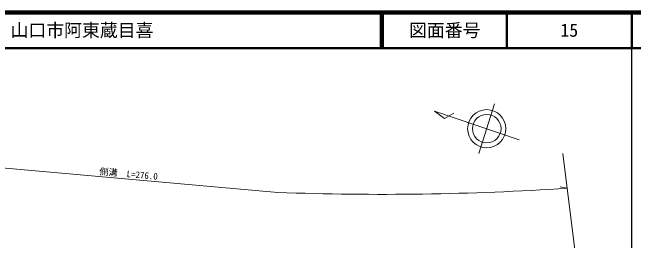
# Model space of a CAD drawing. Units: millimetres, scale not verified. Extents: x 40000 to 1780024, y 20000 to 394439.
# Drawn here: x 1505561 to 1679524, y 330400 to 394439 of the extents above; entities that cross this region are included whole.
import ezdxf
from ezdxf.enums import TextEntityAlignment as Align

# ---------------------------------------------------------------- set-up
doc = ezdxf.new("R2010")
doc.units = ezdxf.units.MM
doc.header["$LTSCALE"] = 1000
for name, color, linetype, lineweight in [('M-BGD', 7, 'Continuous', 13), ('M-BMK-SRVR', 3, 'Continuous', 13), ('M-STR-HTXT', 7, 'Continuous', 13), ('M-TTL', 1, 'Continuous', 35), ('M-TTL-BAND', 7, 'Continuous', 25), ('M-TTL-LINE', 7, 'Continuous', 50)]:
    doc.layers.add(name, color=color, linetype=linetype, lineweight=lineweight)
doc.layers.add('M-TTL-TXT', color=7, linetype='Continuous')
doc.styles.add('ＭＳ ゴシック', font='')
doc.styles.get('ＭＳ ゴシック').set_extended_font_data('MS Gothic')

msp = doc.modelspace()

# ---------------------------------------------------------------- linework, layer by layer
at = {"layer": 'M-BGD'}
for p, q in [((1636164, 354846), (1640619, 368760)), ((1647527, 358643), (1623788, 366699)), ((1623788, 366699), (1626554, 364646)), ((1626554, 364646), (1629224, 366123))]:
    msp.add_line(p, q, dxfattribs=at)
for radius in [5351, 4000]:
    msp.add_circle((1638397, 361806), radius, dxfattribs=at)
at = {"layer": 'M-BMK-SRVR'}
msp.add_line((1659711, 354828), (1668430, 285297), dxfattribs=at)
at = {"layer": 'M-STR-HTXT'}
for p, q in [((1396572, 360269), (1579922, 343913)), ((1660934, 345074), (1658920, 345512))]:
    msp.add_line(p, q, dxfattribs=at)
msp.add_arc((1609057, 1137513), 794135, 267.89753, 273.74555, dxfattribs=at)
at = {"layer": 'M-TTL', "color": 2, "lineweight": 140}
msp.add_line((1780024, 394439), (1140024, 394439), dxfattribs=at)
at = {"layer": 'M-TTL-BAND'}
msp.add_line((1679024, 34439), (1679024, 384439), dxfattribs=at)
at = {"layer": 'M-TTL-LINE'}
for p, q in [((1608771, 394439), (1608771, 384439)), ((1609271, 394439), (1609271, 384439)), ((1644021, 394439), (1644021, 384439)), ((1679024, 394439), (1679024, 384439)), ((1140024, 384439), (1780024, 384439))]:
    msp.add_line(p, q, dxfattribs=at)

# ---------------------------------------------------------------- texts
at = {"layer": 'M-STR-HTXT', "style": 'ＭＳ ゴシック'}
msp.add_text('側溝\u3000L=276.0', height=1833, rotation=354.902, dxfattribs=at).set_placement((1529774, 348386), align=Align.BOTTOM_LEFT)
at = {"layer": 'M-TTL-TXT', "style": 'ＭＳ ゴシック'}
msp.add_text('山口市阿東蔵目喜', height=3666, dxfattribs=at).set_placement((1505048, 389439), align=Align.MIDDLE_LEFT)
for s, p in [('図面番号', (1626646, 389439)), ('15', (1661521, 389439))]:
    msp.add_text(s, height=3666, dxfattribs=at).set_placement(p, align=Align.MIDDLE_CENTER)

doc.saveas('drawing.dxf')
